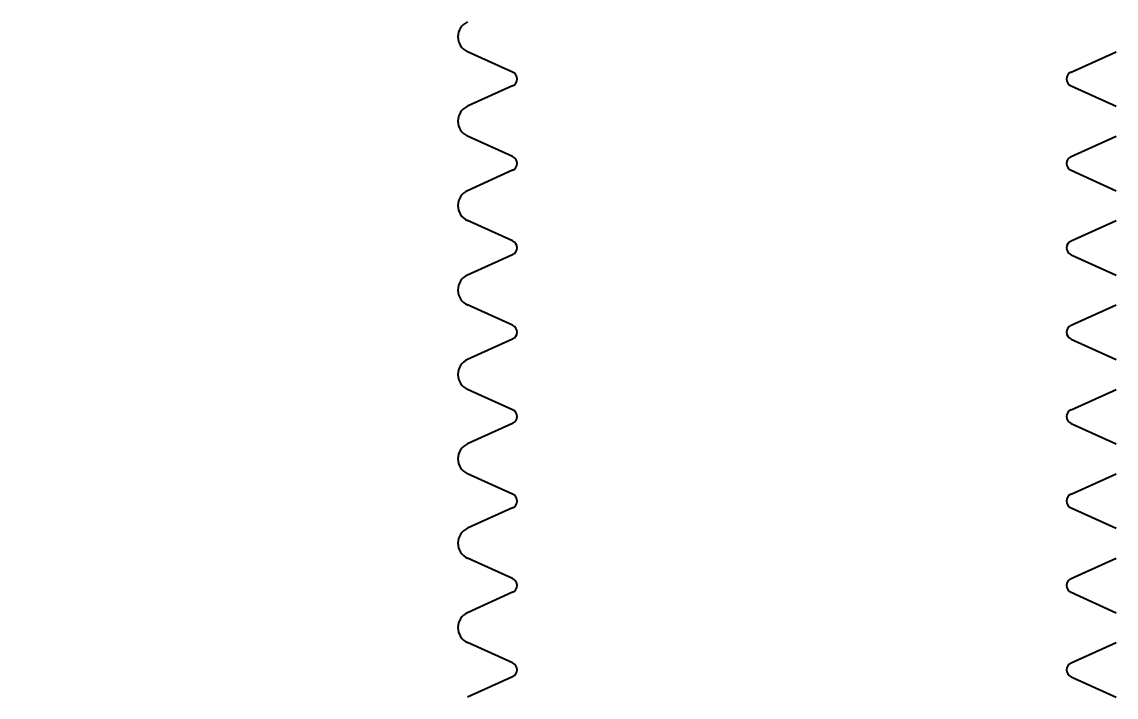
# Model space of a CAD drawing. Header units: millimetres. Extents: x 14017 to 18361, y 6223 to 10695.
# Drawn here: x 14427.2 to 14861.5, y 9293.2 to 9561.2 of the extents above; entities that cross this region are included whole.
import ezdxf

# ---------------------------------------------------------------- set-up
doc = ezdxf.new("R2010")
doc.units = ezdxf.units.MM
doc.header["$LTSCALE"] = 384.175
doc.header["$PDMODE"] = 3
doc.header["$PDSIZE"] = 8
doc.layers.get('0').update_dxf_attribs({"linetype": 'CONTINUOUS'})
doc.layers.get('Defpoints').update_dxf_attribs({"linetype": 'CONTINUOUS'})
doc.styles.get("Standard").update_dxf_attribs({"font": 'calibri.ttf'})
doc.dimstyles.get("Standard").update_dxf_attribs({"dimtxt": 43.75, "dimasz": 43.75, "dimexe": 1.5, "dimexo": 1, "dimtad": 1, "dimdsep": 46, "dimtxsty": 'Standard', "dimblk": '_FILLED', "dimblk1": '_FILLED', "dimblk2": '_FILLED', "dimcen": 0.09, "dimazin": 2, "dimtol": 1, "dimtp": 0.01, "dimtm": 0.01, "dimtfac": 1, "dimtofl": 0, "dimtmove": 0, "dimatfit": 3, "dimldrblk": '_FILLED', "dimfxl": 1, "dimtolj": 1, "dimarcsym": 0})

# ---------------------------------------------------------------- blocks, each defined once
blk = doc.blocks.new('_FILLED')
at = {"color": 0, "linetype": 'ByBlock'}
blk.add_solid([(0, 0), (-1, 0.2143), (-1, -0.2143)], dxfattribs=at)
blk = doc.blocks.new('*D318')
at = {"color": 0, "lineweight": -2}
for p, q in [((14731.81, 10042.94), (14116.23, 10042.94)), ((14117.73, 9999.19), (14117.73, 9045.25)), ((14117.73, 8045.45), (14117.73, 8999.38)), ((14306.55, 8001.7), (14116.23, 8001.7))]:
    blk.add_line(p, q, dxfattribs=at)
at = {"layer": 'Defpoints', "color": 0}
for p in [(14732.81, 10042.94), (14117.73, 8001.7), (14307.55, 8001.7)]:
    blk.add_point(p, dxfattribs=at)
at = {"color": 0, "linetype": 'ByBlock', "lineweight": -2, "xscale": 43.75, "yscale": 43.75, "zscale": 43.75}
for p, rotation in [((14117.73, 10042.94), 90), ((14117.73, 8001.7), 270)]:
    blk.add_blockref('_FILLED', p, dxfattribs=dict(at, rotation=rotation))
at = {"color": 0, "insert": (14117.73, 9022.32), "char_height": 43.75, "attachment_point": 5}
blk.add_mtext('\\A1;\\A1;C', dxfattribs=at)

msp = doc.modelspace()

# ---------------------------------------------------------------- linework, layer by layer
at = {"linetype": 'Continuous'}
for p, q in [((14621.98124, 9541.26802), (14604.0986, 9549.36354)), ((14843.6306, 9541.26802), (14861.51324, 9549.36354)), ((14621.98124, 9535.80203), (14604.0986, 9527.70651)), ((14843.6306, 9535.80203), (14861.51324, 9527.70651)), ((14621.98124, 9507.76802), (14604.0986, 9515.86354)), ((14843.6306, 9507.76802), (14861.51324, 9515.86354)), ((14621.98124, 9502.30203), (14604.0986, 9494.20651)), ((14843.6306, 9502.30203), (14861.51324, 9494.20651)), ((14621.98124, 9474.26802), (14604.0986, 9482.36354)), ((14843.6306, 9474.26802), (14861.51324, 9482.36354)), ((14621.98124, 9468.80203), (14604.0986, 9460.70651)), ((14843.6306, 9468.80203), (14861.51324, 9460.70651)), ((14621.98124, 9440.76802), (14604.0986, 9448.86354)), ((14843.6306, 9440.76802), (14861.51324, 9448.86354)), ((14621.98124, 9435.30203), (14604.0986, 9427.20651)), ((14843.6306, 9435.30203), (14861.51324, 9427.20651)), ((14621.98124, 9407.26802), (14604.0986, 9415.36354)), ((14843.6306, 9407.26802), (14861.51324, 9415.36354)), ((14621.98124, 9401.80203), (14604.0986, 9393.70651)), ((14843.6306, 9401.80203), (14861.51324, 9393.70651)), ((14621.98124, 9373.76802), (14604.0986, 9381.86354)), ((14843.6306, 9373.76802), (14861.51324, 9381.86354)), ((14621.98124, 9368.30203), (14604.0986, 9360.20651)), ((14843.6306, 9368.30203), (14861.51324, 9360.20651)), ((14621.98124, 9340.26802), (14604.0986, 9348.36354)), ((14843.6306, 9340.26802), (14861.51324, 9348.36354)), ((14621.98124, 9334.80203), (14604.0986, 9326.70651)), ((14843.6306, 9334.80203), (14861.51324, 9326.70651)), ((14621.98124, 9306.76802), (14604.0986, 9314.86354)), ((14843.6306, 9306.76802), (14861.51324, 9314.86354)), ((14621.98124, 9301.30203), (14604.0986, 9293.20651)), ((14843.6306, 9301.30203), (14861.51324, 9293.20651))]:
    msp.add_line(p, q, dxfattribs=at)
for centre, radius, start, end in [((14606.77927, 9555.28502), 6.5, 114.3563913, 245.6436087), ((14620.74401, 9538.53502), 3, 294.3563913, 65.6436087), ((14844.86783, 9538.53502), 3, 114.3563913, 245.6436087), ((14606.77927, 9521.78502), 6.5, 114.3563913, 245.6436087), ((14620.74401, 9505.03502), 3, 294.3563913, 65.6436087), ((14844.86783, 9505.03502), 3, 114.3563913, 245.6436087), ((14606.77927, 9488.28502), 6.5, 114.3563913, 245.6436087), ((14620.74401, 9471.53502), 3, 294.3563913, 65.6436087), ((14844.86783, 9471.53502), 3, 114.3563913, 245.6436087), ((14606.77927, 9454.78502), 6.5, 114.3563913, 245.6436087), ((14620.74401, 9438.03502), 3, 294.3563913, 65.6436087), ((14844.86783, 9438.03502), 3, 114.3563913, 245.6436087), ((14606.77927, 9421.28502), 6.5, 114.3563913, 245.6436087), ((14620.74401, 9404.53502), 3, 294.3563913, 65.6436087), ((14844.86783, 9404.53502), 3, 114.3563913, 245.6436087), ((14606.77927, 9387.78502), 6.5, 114.3563913, 245.6436087), ((14620.74401, 9371.03502), 3, 294.3563913, 65.6436087), ((14844.86783, 9371.03502), 3, 114.3563913, 245.6436087), ((14606.77927, 9354.28502), 6.5, 114.3563913, 245.6436087), ((14620.74401, 9337.53502), 3, 294.3563913, 65.6436087), ((14844.86783, 9337.53502), 3, 114.3563913, 245.6436087), ((14606.77927, 9320.78502), 6.5, 114.3563913, 245.6436087), ((14620.74401, 9304.03502), 3, 294.3563913, 65.6436087), ((14844.86783, 9304.03502), 3, 114.3563913, 245.6436087)]:
    msp.add_arc(centre, radius, start, end, dxfattribs=at)

# ---------------------------------------------------------------- dimensions: what is measured, and where the dimension line sits
dim = msp.add_linear_dim(base=(14117.73012, 8001.69523), p1=(14732.80592, 10042.93502), p2=(14307.54526, 8001.69523), angle=90, text='\\A1;C', dimstyle='Standard', override={"dimtad": 0, "dimtih": 1, "dimtoh": 1, "dimdec": 4, "dimzin": 0, "dimtxsty": 'Standard', "dimcen": 62.865, "dimadec": 0, "dimazin": 0, "dimtdec": 4, "dimtzin": 0})
dim.commit()
dim.dimension.update_dxf_attribs({"geometry": '*D318', "text_midpoint": (14117.73012, 9022.31513)})

doc.saveas('drawing.dxf')
